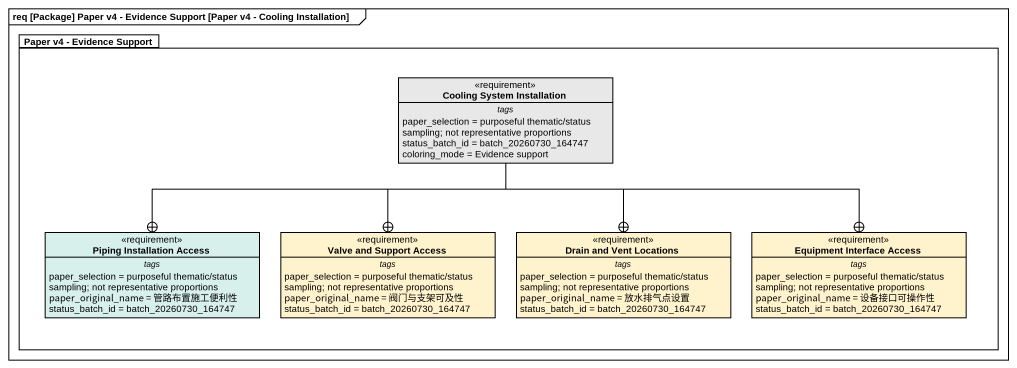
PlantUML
@startuml
mainframe req [Package] Paper v4 - Evidence Support [Paper v4 - Cooling Installation]
hide circle
hide empty members
package "Paper v4 - Evidence Support" as Paper_v4_Evidence_Support {
  class "Cooling System Installation" as Cooling_System_Installation <<requirement>> #E8E8E8 {
    -- tags --
    paper_selection = purposeful thematic/status sampling; not representative proportions
    status_batch_id = batch_20260730_164747
    coloring_mode = Evidence support
  }
  class "Piping Installation Access" as Piping_Installation_Access <<requirement>> #D8F0EC {
    -- tags --
    paper_selection = purposeful thematic/status sampling; not representative proportions
    paper_original_name = 管路布置施工便利性
    status_batch_id = batch_20260730_164747
  }
  class "Valve and Support Access" as Valve_and_Support_Access <<requirement>> #FFF3CD {
    -- tags --
    paper_selection = purposeful thematic/status sampling; not representative proportions
    paper_original_name = 阀门与支架可及性
    status_batch_id = batch_20260730_164747
  }
  class "Drain and Vent Locations" as Drain_and_Vent_Locations <<requirement>> #FFF3CD {
    -- tags --
    paper_selection = purposeful thematic/status sampling; not representative proportions
    paper_original_name = 放水排气点设置
    status_batch_id = batch_20260730_164747
  }
  class "Equipment Interface Access" as Equipment_Interface_Access <<requirement>> #FFF3CD {
    -- tags --
    paper_selection = purposeful thematic/status sampling; not representative proportions
    paper_original_name = 设备接口可操作性
    status_batch_id = batch_20260730_164747
  }
}
Cooling_System_Installation -left-+ Piping_Installation_Access
Cooling_System_Installation --+ Valve_and_Support_Access
Cooling_System_Installation --+ Drain_and_Vent_Locations
Cooling_System_Installation -right-+ Equipment_Interface_Access
@enduml
